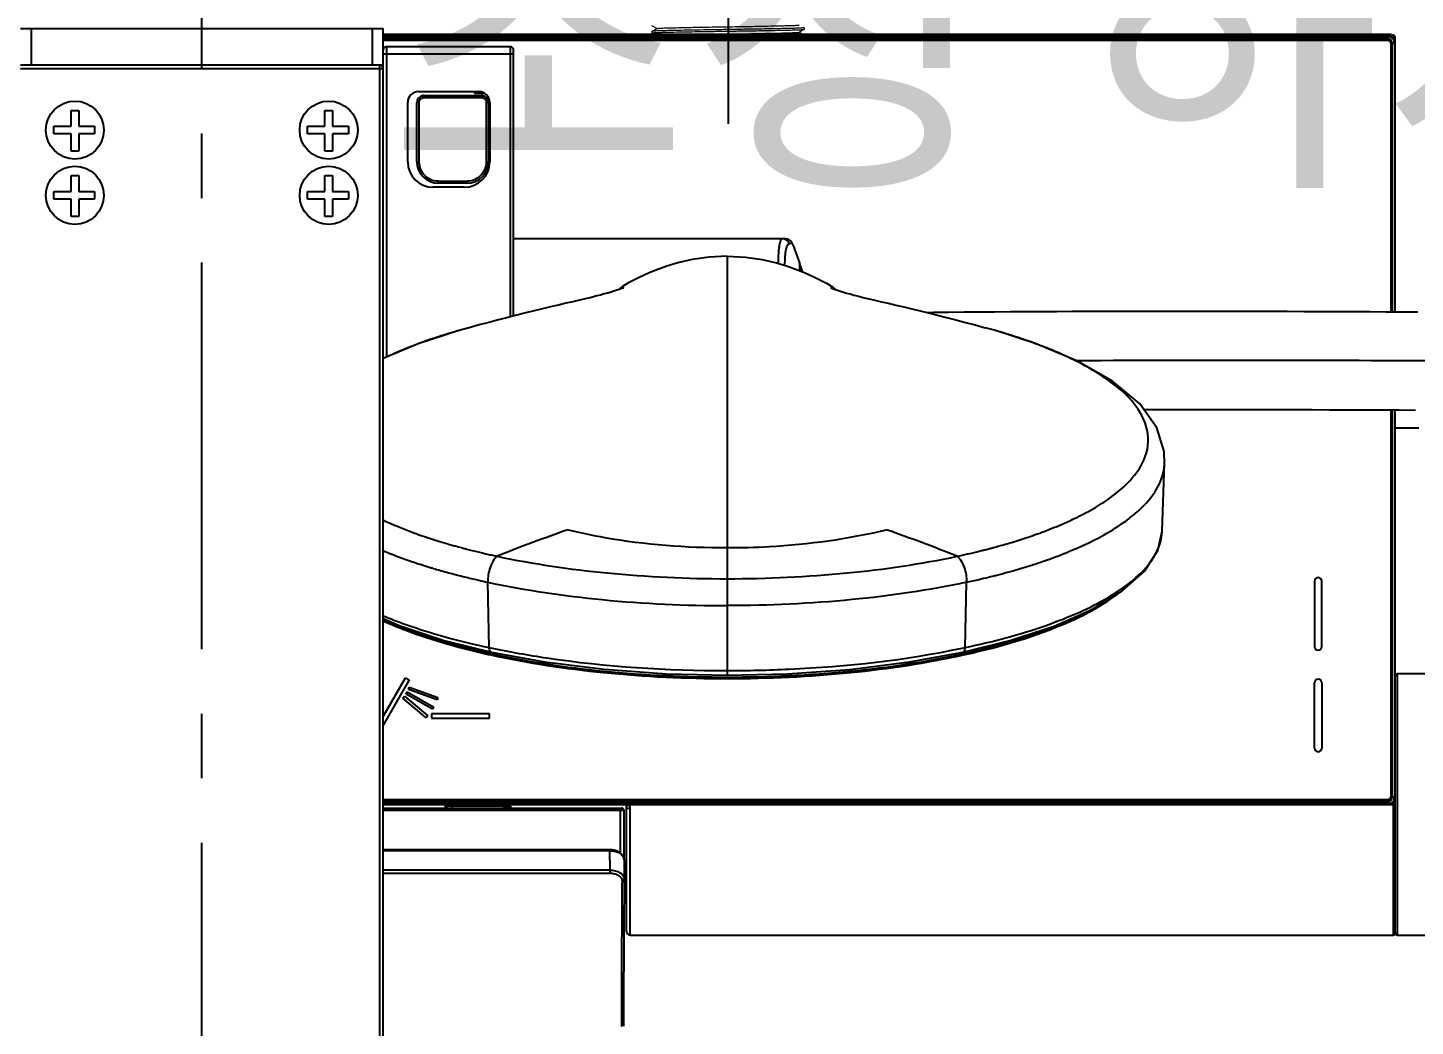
# Model space of a CAD drawing. Header units: millimetres. Extents: x 13495 to 14291, y -4366 to -3315.
# Drawn here: x 13855.13 to 13902.96, y -3563.13 to -3528.71 of the extents above; entities that cross this region are included whole.
import ezdxf

# ---------------------------------------------------------------- set-up
doc = ezdxf.new("R2010")
doc.units = ezdxf.units.MM
doc.header["$LTSCALE"] = 0.1
doc.linetypes.add('CENTER2', pattern=[28.575, 19.05, -3.175, 3.175, -3.175])
doc.linetypes.add('HIDDENX2', pattern=[19.05, 12.7, -6.35])
doc.layers.get('0').update_dxf_attribs({"lineweight": 15})
doc.layers.add('1', color=7, linetype='Continuous')
doc.layers.add('HIDDEN', color=8, linetype='HIDDENX2')
doc.layers.add('DIM', color=3, linetype='Continuous', lineweight=9)
doc.styles.get("Standard").update_dxf_attribs({"font": 'arial.ttf'})

msp = doc.modelspace()

# ---------------------------------------------------------------- linework, layer by layer
at = {"color": 7, "linetype": 'Continuous'}
for p, q in [((13876.649, -3528.835), (13876.648, -3528.836)), ((13876.648, -3528.836), (13876.648, -3528.89)), ((13876.819, -3528.739), (13876.649, -3528.641)), ((13876.649, -3528.835), (13876.819, -3528.737)), ((13876.819, -3528.989), (13876.649, -3528.891)), ((13881.897, -3528.766), (13881.727, -3528.864)), ((13881.727, -3528.862), (13881.897, -3528.96)), ((13881.897, -3528.766), (13881.898, -3528.765)), ((13881.898, -3528.711), (13881.898, -3528.765)), ((13881.898, -3528.961), (13881.898, -3528.988))]:
    msp.add_line(p, q, dxfattribs=at)
for points, knots in [([(13876.648, -3528.89), (13876.648, -3528.886), (13876.673, -3528.887), (13876.702, -3528.88), (13876.768, -3528.878), (13876.852, -3528.874), (13876.96, -3528.87), (13877.147, -3528.865), (13877.428, -3528.858), (13877.815, -3528.851), (13878.258, -3528.843), (13878.738, -3528.836), (13879.239, -3528.828), (13879.741, -3528.82), (13880.225, -3528.813), (13880.674, -3528.805), (13881.069, -3528.798), (13881.397, -3528.79), (13881.621, -3528.784), (13881.758, -3528.778), (13881.826, -3528.775), (13881.869, -3528.77), (13881.891, -3528.769), (13881.897, -3528.766)], [0, 0, 0, 0, 0.002489, 0.009612, 0.021367, 0.037646, 0.058303, 0.083139, 0.144376, 0.219046, 0.304338, 0.397028, 0.493608, 0.59043, 0.683842, 0.770315, 0.846581, 0.90976, 0.957469, 0.974934, 0.987913, 0.996282, 1, 1, 1, 1]), ([(13881.898, -3528.711), (13881.898, -3528.715), (13881.872, -3528.714), (13881.844, -3528.721), (13881.777, -3528.723), (13881.694, -3528.727), (13881.585, -3528.731), (13881.399, -3528.736), (13881.118, -3528.743), (13880.731, -3528.75), (13880.288, -3528.758), (13879.808, -3528.765), (13879.307, -3528.773), (13878.805, -3528.781), (13878.32, -3528.788), (13877.872, -3528.796), (13877.476, -3528.803), (13877.149, -3528.811), (13876.924, -3528.817), (13876.788, -3528.823), (13876.719, -3528.826), (13876.676, -3528.831), (13876.654, -3528.832), (13876.649, -3528.835)], [0, 0, 0, 0, 0.002473, 0.009579, 0.021319, 0.037584, 0.058228, 0.083052, 0.14427, 0.218934, 0.304228, 0.396925, 0.493514, 0.590348, 0.683778, 0.77027, 0.846552, 0.909742, 0.957459, 0.974928, 0.98791, 0.996281, 1, 1, 1, 1]), ([(13876.819, -3528.737), (13876.824, -3528.734), (13876.845, -3528.733), (13876.884, -3528.728), (13876.948, -3528.725), (13877.073, -3528.719), (13877.281, -3528.713), (13877.65, -3528.704), (13878.166, -3528.694), (13878.815, -3528.683), (13879.503, -3528.672), (13880.171, -3528.661), (13880.69, -3528.651), (13881.055, -3528.643), (13881.276, -3528.638), (13881.455, -3528.631), (13881.59, -3528.629), (13881.673, -3528.619), (13881.717, -3528.62), (13881.727, -3528.614)], [0, 0, 0, 0, 0.003753, 0.012071, 0.024904, 0.042149, 0.08918, 0.151433, 0.268178, 0.404179, 0.54814, 0.688104, 0.812442, 0.86545, 0.910829, 0.947636, 0.975104, 0.992665, 1, 1, 1, 1]), ([(13876.819, -3528.987), (13876.824, -3528.984), (13876.845, -3528.983), (13876.884, -3528.978), (13876.948, -3528.975), (13877.073, -3528.969), (13877.281, -3528.963), (13877.65, -3528.954), (13878.166, -3528.944), (13878.815, -3528.933), (13879.503, -3528.922), (13880.171, -3528.911), (13880.69, -3528.901), (13881.055, -3528.893), (13881.276, -3528.888), (13881.455, -3528.881), (13881.59, -3528.878), (13881.673, -3528.869), (13881.717, -3528.87), (13881.727, -3528.864)], [0, 0, 0, 0, 0.003756, 0.01207, 0.024908, 0.042148, 0.08918, 0.151434, 0.268178, 0.40418, 0.548142, 0.688105, 0.812442, 0.86545, 0.910831, 0.947636, 0.975104, 0.992668, 1, 1, 1, 1])]:
    msp.add_open_spline(points, degree=3, knots=knots, dxfattribs=at)
at = {"layer": '1', "color": 7, "linetype": 'Continuous'}
for p, q in [((13854.88, -3528.738), (13867.38, -3528.738)), ((13855.255, -3529.988), (13855.255, -3528.738)), ((13867.005, -3528.738), (13867.005, -3529.988)), ((13867.38, -3634.863), (13867.38, -3528.738)), ((13902.148, -3528.946), (13867.38, -3528.946)), ((13902.148, -3528.988), (13867.38, -3528.988)), ((13867.38, -3529.01), (13902.023, -3529.01)), ((13902.023, -3528.988), (13902.023, -3529.144)), ((13902.023, -3529.091), (13867.38, -3529.091)), ((13867.38, -3529.144), (13902.023, -3529.144)), ((13867.38, -3529.144), (13902.023, -3529.144)), ((13867.505, -3540.058), (13867.505, -3529.363)), ((13871.755, -3529.363), (13867.505, -3529.363)), ((13871.755, -3529.363), (13871.755, -3538.68)), ((13871.88, -3538.649), (13871.88, -3529.488)), ((13902.117, -3529.238), (13902.117, -3538.511)), ((13902.117, -3529.238), (13902.117, -3538.511)), ((13902.117, -3529.238), (13902.273, -3529.238)), ((13902.17, -3538.511), (13902.17, -3529.238)), ((13902.234, -3529.113), (13902.273, -3529.113)), ((13902.251, -3529.238), (13902.251, -3538.511)), ((13902.274, -3529.087), (13902.273, -3529.062)), ((13902.273, -3538.512), (13902.273, -3529.074)), ((13854.88, -3529.988), (13867.38, -3529.988)), ((13867.255, -3529.988), (13867.255, -3634.988)), ((13867.33, -3530.017), (13867.33, -3529.988)), ((13867.38, -3529.613), (13871.88, -3529.613)), ((13854.88, -3530.113), (13867.38, -3530.113)), ((13868.605, -3530.911), (13870.68, -3530.911)), ((13870.531, -3530.911), (13870.531, -3530.981)), ((13868.23, -3533.336), (13868.23, -3531.286)), ((13868.543, -3533.323), (13868.543, -3531.298)), ((13868.629, -3533.352), (13868.629, -3531.257)), ((13870.802, -3531.128), (13868.758, -3531.128)), ((13868.793, -3531.048), (13868.761, -3531.05)), ((13868.793, -3531.048), (13870.768, -3531.048)), ((13870.837, -3530.948), (13870.531, -3530.948)), ((13870.893, -3530.981), (13870.531, -3530.981)), ((13870.797, -3531.05), (13870.768, -3531.048)), ((13870.931, -3531.257), (13870.931, -3533.352)), ((13871.018, -3531.298), (13871.018, -3533.323)), ((13871.055, -3531.286), (13871.055, -3533.336)), ((13856.624, -3532.107), (13856.624, -3531.559)), ((13856.624, -3531.559), (13856.889, -3531.559)), ((13856.889, -3531.559), (13856.889, -3532.107)), ((13865.374, -3532.107), (13865.374, -3531.559)), ((13865.374, -3531.559), (13865.639, -3531.559)), ((13865.639, -3531.559), (13865.639, -3532.107)), ((13856.029, -3532.373), (13856.029, -3532.107)), ((13856.029, -3532.107), (13856.624, -3532.107)), ((13856.624, -3532.373), (13856.029, -3532.373)), ((13856.624, -3532.965), (13856.624, -3532.373)), ((13856.889, -3532.107), (13857.435, -3532.107)), ((13856.889, -3532.373), (13856.889, -3532.965)), ((13857.435, -3532.373), (13856.889, -3532.373)), ((13857.435, -3532.107), (13857.435, -3532.373)), ((13864.779, -3532.373), (13864.779, -3532.107)), ((13864.779, -3532.107), (13865.374, -3532.107)), ((13865.374, -3532.373), (13864.779, -3532.373)), ((13865.374, -3532.965), (13865.374, -3532.373)), ((13865.639, -3532.107), (13866.185, -3532.107)), ((13865.639, -3532.373), (13865.639, -3532.965)), ((13866.185, -3532.373), (13865.639, -3532.373)), ((13866.185, -3532.107), (13866.185, -3532.373)), ((13856.889, -3532.965), (13856.624, -3532.965)), ((13865.639, -3532.965), (13865.374, -3532.965)), ((13856.624, -3534.357), (13856.624, -3533.809)), ((13856.624, -3533.809), (13856.889, -3533.809)), ((13856.889, -3533.809), (13856.889, -3534.357)), ((13865.374, -3534.357), (13865.374, -3533.809)), ((13865.374, -3533.809), (13865.639, -3533.809)), ((13865.639, -3533.809), (13865.639, -3534.357)), ((13870.18, -3534.211), (13869.105, -3534.211)), ((13869.276, -3533.999), (13870.284, -3533.999)), ((13870.268, -3534.073), (13869.293, -3534.073)), ((13856.029, -3534.623), (13856.029, -3534.357)), ((13856.029, -3534.357), (13856.624, -3534.357)), ((13856.624, -3534.623), (13856.029, -3534.623)), ((13856.624, -3535.215), (13856.624, -3534.623)), ((13856.889, -3534.357), (13857.435, -3534.357)), ((13856.889, -3534.623), (13856.889, -3535.215)), ((13857.435, -3534.623), (13856.889, -3534.623)), ((13857.435, -3534.357), (13857.435, -3534.623)), ((13864.779, -3534.623), (13864.779, -3534.357)), ((13864.779, -3534.357), (13865.374, -3534.357)), ((13865.374, -3534.623), (13864.779, -3534.623)), ((13865.374, -3535.215), (13865.374, -3534.623)), ((13865.639, -3534.357), (13866.185, -3534.357)), ((13865.639, -3534.623), (13865.639, -3535.215)), ((13866.185, -3534.623), (13865.639, -3534.623)), ((13866.185, -3534.357), (13866.185, -3534.623)), ((13856.889, -3535.215), (13856.624, -3535.215)), ((13865.639, -3535.215), (13865.374, -3535.215)), ((13881.25, -3535.988), (13871.88, -3535.988)), ((13881.487, -3536.149), (13881.379, -3536.155)), ((13881.49, -3536.149), (13881.487, -3536.149)), ((13879.242, -3536.583), (13879.242, -3551.03)), ((13881.736, -3536.82), (13881.736, -3537.085)), ((13875.669, -3537.606), (13875.594, -3537.653)), ((13875.669, -3537.606), (13875.669, -3537.606)), ((13882.815, -3537.606), (13882.816, -3537.607)), ((13882.888, -3537.653), (13882.816, -3537.607)), ((13875.594, -3537.653), (13875.488, -3537.74)), ((13882.995, -3537.74), (13882.888, -3537.653)), ((13903.053, -3538.516), (13901.952, -3538.51)), ((13888.455, -3539.141), (13888.134, -3539.052)), ((13870.041, -3539.137), (13868.587, -3539.604)), ((13889.897, -3539.604), (13888.455, -3539.141)), ((13868.587, -3539.604), (13867.38, -3540.111)), ((13868.643, -3539.589), (13868.587, -3539.604)), ((13868.587, -3539.604), (13868.587, -3539.604)), ((13889.841, -3539.589), (13889.897, -3539.604)), ((13889.897, -3539.604), (13889.897, -3539.604)), ((13902.117, -3541.886), (13902.117, -3555.238)), ((13902.117, -3541.886), (13902.117, -3555.238)), ((13902.17, -3555.238), (13902.17, -3541.886)), ((13902.251, -3541.886), (13902.251, -3555.238)), ((13902.273, -3559.913), (13902.273, -3541.887)), ((13894.237, -3546.066), (13894.323, -3543.72)), ((13891.465, -3545.504), (13891.482, -3545.495)), ((13891.465, -3545.504), (13891.483, -3545.496)), ((13892.981, -3545.716), (13892.992, -3545.706)), ((13892.981, -3545.716), (13892.994, -3545.707)), ((13894.237, -3546.065), (13894.238, -3546.02)), ((13869.087, -3546.343), (13869.117, -3546.352)), ((13869.098, -3546.339), (13869.128, -3546.349)), ((13870.216, -3546.671), (13870.254, -3546.68)), ((13870.222, -3546.668), (13870.259, -3546.678)), ((13870.447, -3546.73), (13870.505, -3546.744)), ((13870.448, -3546.729), (13870.505, -3546.744)), ((13888.077, -3546.718), (13888.095, -3546.713)), ((13888.079, -3546.719), (13888.097, -3546.714)), ((13888.255, -3546.674), (13888.275, -3546.669)), ((13888.255, -3546.674), (13888.275, -3546.669)), ((13888.712, -3546.549), (13888.726, -3546.545)), ((13888.712, -3546.549), (13888.726, -3546.545)), ((13889.041, -3546.453), (13889.081, -3546.441)), ((13889.042, -3546.453), (13889.082, -3546.441)), ((13889.396, -3546.343), (13889.425, -3546.333)), ((13891.506, -3546.54), (13891.514, -3546.537)), ((13891.535, -3546.547), (13891.542, -3546.543)), ((13867.687, -3546.861), (13867.704, -3546.868)), ((13867.695, -3546.859), (13867.71, -3546.866)), ((13868.645, -3547.203), (13868.657, -3547.207)), ((13868.657, -3547.207), (13868.692, -3547.219)), ((13868.671, -3547.195), (13868.682, -3547.199)), ((13870.97, -3546.855), (13871.018, -3546.866)), ((13887.173, -3546.93), (13887.246, -3546.914)), ((13887.246, -3546.914), (13887.337, -3546.894)), ((13887.523, -3546.852), (13887.57, -3546.841)), ((13889.906, -3547.181), (13889.938, -3547.171)), ((13890.844, -3546.834), (13890.86, -3546.827)), ((13890.857, -3546.838), (13890.873, -3546.831)), ((13869.04, -3547.327), (13869.065, -3547.335)), ((13869.053, -3547.322), (13869.077, -3547.33)), ((13869.28, -3547.398), (13869.29, -3547.401)), ((13869.28, -3547.398), (13869.29, -3547.401)), ((13869.29, -3547.401), (13869.328, -3547.412)), ((13888.027, -3547.692), (13888.072, -3547.681)), ((13870.589, -3547.736), (13870.634, -3547.746)), ((13870.634, -3547.746), (13870.681, -3547.757)), ((13870.985, -3547.824), (13870.991, -3547.825)), ((13870.985, -3547.824), (13870.991, -3547.825)), ((13871.038, -3550.077), (13870.991, -3547.825)), ((13887.445, -3550.077), (13887.493, -3547.825)), ((13888.046, -3547.701), (13888.092, -3547.69)), ((13899.491, -3547.793), (13899.491, -3550.043)), ((13899.741, -3550.043), (13899.741, -3547.793)), ((13903.698, -3550.988), (13902.348, -3550.988)), ((13902.348, -3559.988), (13902.348, -3550.988)), ((13867.38, -3552.451), (13868.15, -3551.116)), ((13868.28, -3551.191), (13867.38, -3552.751)), ((13868.15, -3551.116), (13868.28, -3551.191)), ((13868.253, -3551.522), (13868.284, -3551.438)), ((13868.284, -3551.438), (13869.271, -3551.797)), ((13899.491, -3553.543), (13899.491, -3551.293)), ((13899.741, -3551.293), (13899.741, -3553.543)), ((13868.06, -3551.825), (13868.118, -3551.756)), ((13868.865, -3552.5), (13868.06, -3551.825)), ((13868.118, -3551.756), (13868.923, -3552.431)), ((13868.17, -3551.682), (13868.215, -3551.604)), ((13869.079, -3552.207), (13868.17, -3551.682)), ((13868.215, -3551.604), (13869.124, -3552.129)), ((13869.24, -3551.881), (13868.253, -3551.522)), ((13869.271, -3551.797), (13869.24, -3551.881)), ((13868.923, -3552.431), (13868.865, -3552.5)), ((13869.044, -3552.366), (13869.044, -3552.516)), ((13871.044, -3552.366), (13869.044, -3552.366)), ((13869.124, -3552.129), (13869.079, -3552.207)), ((13871.044, -3552.516), (13871.044, -3552.366)), ((13869.044, -3552.516), (13871.044, -3552.516)), ((13902.023, -3555.332), (13867.38, -3555.332)), ((13902.023, -3555.332), (13867.38, -3555.332)), ((13902.023, -3555.332), (13902.023, -3555.488)), ((13902.273, -3555.238), (13902.117, -3555.238)), ((13867.38, -3555.385), (13902.023, -3555.385)), ((13902.023, -3555.466), (13867.38, -3555.466)), ((13867.38, -3555.488), (13902.273, -3555.488)), ((13867.38, -3555.613), (13875.607, -3555.613)), ((13875.558, -3555.691), (13867.38, -3555.691)), ((13869.52, -3555.488), (13869.519, -3555.613)), ((13869.527, -3555.488), (13869.527, -3555.613)), ((13869.778, -3555.54), (13869.778, -3555.488)), ((13869.778, -3555.613), (13869.778, -3555.54)), ((13869.778, -3555.54), (13871.528, -3555.54)), ((13871.528, -3555.488), (13871.528, -3555.54)), ((13871.528, -3555.54), (13871.528, -3555.613)), ((13871.777, -3555.613), (13871.777, -3555.488)), ((13875.558, -3555.691), (13875.556, -3557.165)), ((13875.558, -3555.613), (13875.558, -3555.691)), ((13875.756, -3555.551), (13875.865, -3555.488)), ((13875.773, -3559.863), (13875.773, -3555.613)), ((13875.898, -3559.988), (13875.898, -3555.617)), ((13902.198, -3555.416), (13902.198, -3559.988)), ((13875.19, -3557.05), (13867.38, -3557.05)), ((13867.38, -3557.079), (13875.19, -3557.079)), ((13875.19, -3557.05), (13875.19, -3557.079)), ((13875.19, -3557.079), (13875.194, -3557.749)), ((13875.687, -3557.394), (13875.691, -3558.065)), ((13875.687, -3557.394), (13875.687, -3557.397)), ((13875.194, -3557.749), (13867.38, -3557.749)), ((13867.38, -3557.854), (13875.194, -3557.854)), ((13875.194, -3557.749), (13875.194, -3557.854)), ((13875.691, -3558.065), (13875.691, -3558.068)), ((13875.898, -3559.988), (13902.198, -3559.988)), ((13902.348, -3559.988), (13903.698, -3559.988))]:
    msp.add_line(p, q, dxfattribs=at)
for points in [[(13881.487, -3536.15), (13881.472, -3536.117), (13881.435, -3536.066), (13881.383, -3536.024), (13881.32, -3535.998), (13881.251, -3535.988)], [(13879.242, -3536.583), (13878.616, -3536.614), (13878.031, -3536.701), (13877.546, -3536.814), (13877.16, -3536.932), (13876.847, -3537.045), (13876.552, -3537.164), (13876.204, -3537.323), (13875.821, -3537.521), (13875.669, -3537.606)], [(13879.242, -3536.583), (13879.868, -3536.614), (13880.453, -3536.701), (13880.937, -3536.814), (13881.324, -3536.932), (13881.637, -3537.045), (13881.932, -3537.164), (13882.279, -3537.323), (13882.663, -3537.521), (13882.815, -3537.606)], [(13875.661, -3537.677), (13875.663, -3537.676), (13875.659, -3537.677), (13875.63, -3537.689), (13875.581, -3537.707), (13875.515, -3537.731), (13875.433, -3537.758), (13875.34, -3537.789), (13875.237, -3537.821), (13875.124, -3537.855), (13875.002, -3537.889), (13874.875, -3537.924), (13874.752, -3537.957), (13874.633, -3537.987), (13874.516, -3538.016), (13874.348, -3538.056), (13874.15, -3538.102), (13873.926, -3538.154), (13873.682, -3538.211), (13873.424, -3538.271), (13873.156, -3538.335), (13872.878, -3538.402), (13872.592, -3538.472), (13872.297, -3538.544), (13871.993, -3538.62), (13871.68, -3538.699), (13871.358, -3538.782), (13871.028, -3538.869), (13870.692, -3538.958), (13870.349, -3539.052), (13870.041, -3539.137)], [(13882.822, -3537.677), (13882.821, -3537.676), (13882.824, -3537.677), (13882.853, -3537.689), (13882.902, -3537.707), (13882.969, -3537.731), (13883.05, -3537.758), (13883.143, -3537.789), (13883.246, -3537.821), (13883.36, -3537.855), (13883.481, -3537.889), (13883.608, -3537.924), (13883.731, -3537.957), (13883.85, -3537.987), (13883.968, -3538.016), (13884.135, -3538.056), (13884.334, -3538.102), (13884.557, -3538.154), (13884.801, -3538.211), (13885.06, -3538.271), (13885.328, -3538.335), (13885.605, -3538.402), (13885.892, -3538.472), (13886.187, -3538.544), (13886.491, -3538.62), (13886.804, -3538.699), (13887.125, -3538.782), (13887.455, -3538.869), (13887.792, -3538.958), (13888.134, -3539.052)], [(13901.952, -3538.51), (13901.395, -3538.507), (13900.832, -3538.505), (13900.265, -3538.503), (13899.693, -3538.501), (13899.119, -3538.499), (13898.542, -3538.497), (13897.963, -3538.496), (13897.384, -3538.494), (13896.805, -3538.493), (13896.226, -3538.492), (13895.648, -3538.492), (13895.072, -3538.492), (13894.497, -3538.491), (13893.927, -3538.492), (13893.36, -3538.492), (13892.799, -3538.493), (13892.242, -3538.494), (13891.689, -3538.496), (13891.142, -3538.497), (13890.599, -3538.499), (13890.06, -3538.502), (13889.525, -3538.505), (13888.993, -3538.508), (13888.462, -3538.512), (13887.933, -3538.516), (13887.405, -3538.521), (13886.877, -3538.526), (13886.351, -3538.532), (13886.148, -3538.535)], [(13894.32, -3543.768), (13894.306, -3543.319), (13894.052, -3542.505), (13893.463, -3541.678), (13892.525, -3540.892), (13891.291, -3540.189), (13889.896, -3539.604)], [(13893.597, -3541.867), (13893.953, -3541.867), (13894.553, -3541.866), (13895.155, -3541.867), (13895.76, -3541.867), (13896.366, -3541.868), (13896.973, -3541.869), (13897.581, -3541.87), (13898.191, -3541.871), (13898.8, -3541.873), (13899.409, -3541.875), (13900.015, -3541.877), (13900.617, -3541.879), (13901.215, -3541.882), (13901.807, -3541.884), (13902.394, -3541.887), (13902.975, -3541.89)], [(13902.273, -3542.503), (13903.083, -3542.5)], [(13891.816, -3548.762), (13892.861, -3548.128), (13893.626, -3547.442), (13894.085, -3546.729), (13894.237, -3546.064)], [(13867.38, -3549.076), (13867.963, -3549.334), (13869.487, -3549.835), (13871.119, -3550.238)], [(13887.364, -3550.238), (13888.99, -3549.836), (13890.516, -3549.335), (13891.816, -3548.762)], [(13871.119, -3550.238), (13872.949, -3550.572), (13875.006, -3550.828), (13877.153, -3550.982), (13879.242, -3551.03)], [(13879.242, -3551.03), (13881.321, -3550.982), (13883.469, -3550.829), (13885.526, -3550.573), (13887.364, -3550.238)], [(13875.687, -3557.394), (13875.676, -3557.32), (13875.639, -3557.243), (13875.577, -3557.175), (13875.494, -3557.12), (13875.394, -3557.079), (13875.284, -3557.056), (13875.19, -3557.05)]]:
    msp.add_lwpolyline(points, dxfattribs=at)
for centre in [(13856.755, -3532.238), (13865.505, -3532.238), (13856.755, -3534.488), (13865.505, -3534.488)]:
    msp.add_circle(centre, 1, dxfattribs=at)
for centre, radius, start, end in [((13902.023, -3529.238), 0.25, 0, 90), ((13902.023, -3529.238), 0.228, 0, 90), ((13902.148, -3529.113), 0.125, 0, 90.0123), ((13867.505, -3529.488), 0.125, 90, 180), ((13871.755, -3529.488), 0.125, 0, 90), ((13902.023, -3529.238), 0.147, 0, 90), ((13902.023, -3529.238), 0.0939, 0, 90), ((13867.255, -3530.113), 0.125, 0, 90), ((13868.605, -3531.286), 0.375, 90, 180), ((13870.68, -3531.286), 0.375, 0, 90), ((13868.793, -3531.298), 0.25, 97.3537, 180), ((13870.768, -3531.298), 0.25, 0, 83.1524), ((13869.105, -3533.336), 0.875, 180, 270), ((13869.293, -3533.323), 0.75, 180, 270), ((13870.18, -3533.336), 0.875, 270, 0), ((13870.268, -3533.323), 0.75, 270, 0), ((13870.789, -3540.646), 11.597, 17.6758, 19.2667), ((13875.141, -3537.216), 0.64, 307.113, 308.509), ((13883.28, -3537.299), 0.537, 231.5334, 232.6876), ((13883.165, -3557.965), 19.554, 74.1387, 74.3036), ((13874.519, -3555.489), 16.952, 110.2815, 110.4849), ((13883.895, -3555.696), 17.17, 69.5414, 69.7381), ((13884.109, -3555.124), 16.559, 68.7439, 69.5452), ((13890.799, -3542.16), 3.175, 320.3489, 321.4243), ((13889.603, -3540.93), 4.892, 308.4126, 312.5362), ((13889.902, -3541.262), 4.445, 312.5888, 313.0076), ((13872.205, -3535.348), 11.404, 244.8636, 245.0299), ((13872.492, -3534.725), 12.09, 245.0426, 246.5172), ((13886.214, -3535.218), 11.55, 293.061, 295.3425), ((13886.537, -3535.914), 10.783, 295.375, 295.9785), ((13886.591, -3536.026), 10.659, 295.9787, 296.4519), ((13886.652, -3536.148), 10.522, 296.4513, 297.2227), ((13886.782, -3536.401), 10.238, 297.3305, 297.5365), ((13889.105, -3540.391), 6.587, 303.3507, 305.7127), ((13889.383, -3540.781), 6.108, 305.7381, 306.0968), ((13889.657, -3541.151), 5.647, 306.2302, 308.6455), ((13872.837, -3533.937), 12.951, 246.5057, 246.9773), ((13872.961, -3533.645), 13.268, 246.9763, 247.1814), ((13873.311, -3532.802), 14.18, 247.2001, 249.1394), ((13873.643, -3531.945), 15.099, 249.1208, 249.2991), ((13873.806, -3531.511), 15.563, 249.3025, 250.1427), ((13874.34, -3530.012), 17.155, 250.1659, 252.1707), ((13895.512, -3607.961), 65.655, 109.34906, 111.63113), ((13862.971, -3607.961), 65.655, 68.36885, 70.65079), ((13884.253, -3530.324), 16.823, 288.7115, 288.9556), ((13884.4, -3530.751), 16.373, 288.9556, 289.2005), ((13884.584, -3531.281), 15.811, 289.2013, 290.3832), ((13884.979, -3532.3), 14.718, 290.3241, 293.0348), ((13892.673, -3546.008), 1.565, 357.0297, 357.9009), ((13872.683, -3534.097), 13.707, 247.1201, 247.3405), ((13875.2, -3527.346), 19.956, 252.2541, 253.6546), ((13875.58, -3526.066), 21.291, 253.6406, 253.76), ((13875.686, -3525.703), 21.67, 253.7608, 254.2328), ((13875.788, -3525.343), 22.043, 254.232, 254.4135), ((13875.847, -3525.13), 22.265, 254.4135, 254.6187), ((13875.946, -3524.769), 22.639, 254.6194, 255.0667), ((13876.034, -3524.44), 22.98, 255.066, 255.212), ((13876.073, -3524.292), 23.132, 255.212, 255.3318), ((13876.188, -3523.85), 23.589, 255.4288, 255.9129), ((13882.512, -3524.582), 22.826, 283.9734, 284.1172), ((13882.796, -3525.706), 21.667, 284.1631, 284.5941), ((13882.987, -3526.443), 20.905, 284.6515, 284.8365), ((13882.933, -3526.241), 21.115, 284.8364, 284.9955), ((13882.886, -3526.065), 21.296, 284.9955, 285.1169), ((13882.77, -3525.638), 21.739, 285.1182, 285.61), ((13882.609, -3525.058), 22.341, 285.609, 285.8537), ((13882.616, -3525.082), 22.316, 285.8909, 286.1437), ((13882.912, -3526.099), 21.257, 286.1407, 286.7619), ((13883.23, -3527.158), 20.151, 286.8826, 286.9978), ((13883.476, -3527.958), 19.314, 286.9928, 287.8476), ((13883.795, -3528.952), 18.27, 287.9492, 288.2032), ((13884.019, -3529.63), 17.557, 288.2012, 288.7096), ((13885.889, -3534.308), 13.478, 292.7604, 293.2642), ((13886.258, -3535.159), 12.551, 293.251, 294.8618), ((13886.631, -3535.97), 11.658, 294.9138, 295.3978), ((13872.949, -3533.455), 14.403, 247.3487, 248.5683), ((13873.265, -3532.656), 15.261, 248.6293, 248.9756), ((13873.703, -3531.501), 16.496, 248.9953, 250.8685), ((13874.097, -3530.383), 17.682, 250.8483, 250.9989), ((13874.274, -3529.867), 18.228, 251.0018, 251.7304), ((13874.473, -3529.265), 18.862, 251.7278, 252.0002), ((13876.496, -3522.608), 24.869, 256.0608, 257.0192), ((13876.715, -3521.666), 25.836, 257.0139, 257.1526), ((13876.826, -3521.176), 26.338, 257.2612, 257.4705), ((13876.906, -3520.818), 26.705, 257.4704, 257.6719), ((13876.988, -3520.442), 27.09, 257.672, 257.9012), ((13878.644, -3507.964), 39.889, 282.5881, 282.8622), ((13880.658, -3516.781), 30.845, 282.9489, 283.1215), ((13881.958, -3522.329), 25.146, 283.1085, 283.9591), ((13883.767, -3528.512), 19.653, 286.8377, 288.2029), ((13884.306, -3530.15), 17.929, 288.3101, 289.4246), ((13884.56, -3530.879), 17.157, 289.4316, 289.5851), ((13884.663, -3531.168), 16.85, 289.5845, 289.9521), ((13884.904, -3531.828), 16.147, 289.9486, 290.8105), ((13885.239, -3532.709), 15.205, 290.8105, 291.683), ((13885.549, -3533.488), 14.366, 291.7548, 292.3991), ((13885.733, -3533.937), 13.881, 292.4008, 292.7611), ((13874.632, -3528.775), 19.376, 252.1478, 252.3712), ((13874.843, -3528.108), 20.076, 252.3747, 253.1987), ((13875.155, -3527.072), 21.158, 253.2706, 253.8761), ((13875.374, -3526.315), 21.946, 254.0079, 254.1729), ((13875.716, -3525.094), 23.214, 254.183, 255.4396), ((13876.147, -3523.448), 24.916, 255.4315, 256.0122), ((13876.524, -3521.929), 26.481, 256.0167, 257.048), ((13882.084, -3522.433), 25.961, 283.382, 284.0778), ((13882.322, -3523.387), 24.979, 284.0802, 284.4017), ((13882.848, -3525.398), 22.899, 284.3778, 286.3287), ((13883.361, -3527.179), 21.046, 286.3529, 286.6526), ((13883.459, -3527.508), 20.704, 286.6528, 286.8479), ((13899.616, -3547.793), 0.125, 0, 180), ((13876.983, -3519.931), 28.531, 257.2397, 257.8644), ((13881.407, -3519.492), 28.979, 282.1224, 282.3247), ((13881.66, -3520.638), 27.806, 282.3194, 283.2769), ((13872.667, -3537.535), 12.764, 245.3985, 247.9224), ((13877.049, -3521.913), 28.798, 257.9514, 258.1597), ((13881.434, -3521.913), 28.798, 281.8402, 282.0485), ((13899.616, -3550.043), 0.125, 180, 0), ((13876.83, -3524.292), 26.665, 256.8146, 257.5689), ((13881.701, -3524.503), 26.448, 282.4292, 283.4279), ((13902.348, -3551.063), 0.075, 90, 180), ((13899.616, -3551.293), 0.125, 0, 180), ((13899.616, -3553.543), 0.125, 180, 0), ((13902.023, -3555.238), 0.25, 270, 0), ((13902.023, -3555.238), 0.228, 270, 0), ((13902.023, -3555.238), 0.147, 270, 0), ((13902.023, -3555.238), 0.0939, 270, 0), ((13875.648, -3555.613), 0.125, 0, 30), ((13875.898, -3551.576), 4.041, 269.1061, 269.9947), ((13875.478, -3557.395), 0.21, 0.3395, 0.7849), ((13875.898, -3559.863), 0.125, 180, 270), ((13902.198, -3559.913), 0.075, 270, 0), ((13902.348, -3559.913), 0.075, 180, 270)]:
    msp.add_arc(centre, radius, start, end, dxfattribs=at)
for points, knots in [([(13902.174, -3529.006), (13902.17, -3529.001), (13902.163, -3528.992), (13902.153, -3528.988), (13902.148, -3528.988)], [0, 0, 0, 0, 0.563593, 1, 1, 1, 1]), ([(13902.211, -3528.963), (13902.205, -3528.963), (13902.19, -3528.966), (13902.178, -3528.974), (13902.172, -3528.978)], [0, 0, 0, 0, 0.437243, 1, 1, 1, 1]), ([(13902.192, -3529.056), (13902.19, -3529.046), (13902.186, -3529.029), (13902.178, -3529.012), (13902.174, -3529.006)], [0, 0, 0, 0, 0.556083, 1, 1, 1, 1]), ([(13902.26, -3529.006), (13902.255, -3528.995), (13902.244, -3528.974), (13902.221, -3528.963), (13902.211, -3528.963)], [0, 0, 0, 0, 0.535307, 1, 1, 1, 1]), ([(13902.273, -3529.061), (13902.272, -3529.052), (13902.269, -3529.033), (13902.263, -3529.015), (13902.26, -3529.006)], [0, 0, 0, 0, 0.50009, 1, 1, 1, 1]), ([(13902.023, -3529.144), (13902.045, -3529.145), (13902.095, -3529.147), (13902.103, -3529.205), (13902.092, -3529.22)], [0, 0, 0, 0, 0.534784, 1, 1, 1, 1]), ([(13868.543, -3531.298), (13868.543, -3531.287), (13868.578, -3531.264), (13868.608, -3531.26), (13868.629, -3531.257)], [0, 0, 0, 0, 0.350504, 1, 1, 1, 1]), ([(13868.629, -3531.257), (13868.63, -3531.225), (13868.659, -3531.158), (13868.726, -3531.128), (13868.758, -3531.128)], [0, 0, 0, 0, 0.497123, 1, 1, 1, 1]), ([(13868.758, -3531.128), (13868.759, -3531.123), (13868.762, -3531.103), (13868.766, -3531.084), (13868.772, -3531.071)], [0, 0, 0, 0, 0.275303, 1, 1, 1, 1]), ([(13868.772, -3531.071), (13868.773, -3531.067), (13868.777, -3531.058), (13868.786, -3531.048), (13868.793, -3531.048)], [0, 0, 0, 0, 0.351911, 1, 1, 1, 1]), ([(13870.768, -3531.048), (13870.769, -3531.048), (13870.78, -3531.051), (13870.785, -3531.062), (13870.788, -3531.07)], [0, 0, 0, 0, 0.174815, 1, 1, 1, 1]), ([(13870.788, -3531.07), (13870.79, -3531.074), (13870.796, -3531.093), (13870.8, -3531.112), (13870.802, -3531.128)], [0, 0, 0, 0, 0.215222, 1, 1, 1, 1]), ([(13870.802, -3531.128), (13870.835, -3531.128), (13870.901, -3531.158), (13870.931, -3531.225), (13870.931, -3531.257)], [0, 0, 0, 0, 0.502912, 1, 1, 1, 1]), ([(13870.931, -3531.257), (13870.952, -3531.26), (13870.983, -3531.264), (13871.018, -3531.287), (13871.018, -3531.298)], [0, 0, 0, 0, 0.649496, 1, 1, 1, 1]), ([(13868.629, -3533.352), (13868.608, -3533.351), (13868.582, -3533.347), (13868.543, -3533.333), (13868.543, -3533.323)], [0, 0, 0, 0, 0.680497, 1, 1, 1, 1]), ([(13871.018, -3533.323), (13871.018, -3533.333), (13870.978, -3533.347), (13870.952, -3533.351), (13870.931, -3533.352)], [0, 0, 0, 0, 0.319503, 1, 1, 1, 1]), ([(13869.276, -3533.999), (13869.191, -3533.999), (13869.02, -3533.965), (13868.805, -3533.819), (13868.662, -3533.604), (13868.629, -3533.435), (13868.629, -3533.352)], [0, 0, 0, 0, 0.251093, 0.503281, 0.753446, 1, 1, 1, 1]), ([(13870.931, -3533.352), (13870.931, -3533.435), (13870.898, -3533.604), (13870.755, -3533.819), (13870.54, -3533.965), (13870.369, -3533.999), (13870.284, -3533.999)], [0, 0, 0, 0, 0.246565, 0.496738, 0.748914, 1, 1, 1, 1]), ([(13869.293, -3534.073), (13869.29, -3534.073), (13869.285, -3534.065), (13869.28, -3534.042), (13869.277, -3534.017), (13869.276, -3533.999)], [0, 0, 0, 0, 0.091547, 0.298056, 1, 1, 1, 1]), ([(13870.284, -3533.999), (13870.283, -3534.017), (13870.28, -3534.042), (13870.275, -3534.065), (13870.27, -3534.073), (13870.268, -3534.073)], [0, 0, 0, 0, 0.701944, 0.908453, 1, 1, 1, 1]), ([(13881.143, -3535.988), (13881.114, -3535.988), (13881.075, -3536.048), (13881.052, -3536.129), (13881.033, -3536.23), (13881.018, -3536.352), (13881.003, -3536.555), (13880.999, -3536.718), (13880.998, -3536.833)], [0, 0, 0, 0, 0.100178, 0.188483, 0.304035, 0.444929, 0.608701, 1, 1, 1, 1]), ([(13881.379, -3536.155), (13881.362, -3536.107), (13881.296, -3536.022), (13881.194, -3535.988), (13881.143, -3535.988)], [0, 0, 0, 0, 0.499546, 1, 1, 1, 1]), ([(13881.233, -3536.904), (13881.235, -3536.797), (13881.241, -3536.611), (13881.262, -3536.397), (13881.292, -3536.269), (13881.317, -3536.2), (13881.353, -3536.156), (13881.379, -3536.155)], [0, 0, 0, 0, 0.40752, 0.710419, 0.820863, 0.903582, 1, 1, 1, 1]), ([(13881.49, -3536.149), (13881.511, -3536.204), (13881.595, -3536.427), (13881.677, -3536.651), (13881.736, -3536.82)], [0, 0, 0, 0, 0.248133, 1, 1, 1, 1]), ([(13875.669, -3537.606), (13875.661, -3537.611), (13875.615, -3537.643), (13875.577, -3537.687), (13875.54, -3537.717)], [0, 0, 0, 0, 0.155011, 1, 1, 1, 1]), ([(13882.816, -3537.607), (13882.824, -3537.612), (13882.872, -3537.644), (13882.909, -3537.69), (13882.946, -3537.719)], [0, 0, 0, 0, 0.168131, 1, 1, 1, 1]), ([(13870.041, -3539.137), (13869.919, -3539.172), (13869.449, -3539.308), (13868.983, -3539.463), (13868.643, -3539.589)], [0, 0, 0, 0, 0.258914, 1, 1, 1, 1]), ([(13889.841, -3539.589), (13889.735, -3539.55), (13889.296, -3539.393), (13888.85, -3539.253), (13888.51, -3539.156)], [0, 0, 0, 0, 0.240806, 1, 1, 1, 1]), ([(13868.586, -3539.61), (13868.479, -3539.65), (13868.069, -3539.808), (13867.665, -3539.983), (13867.372, -3540.124)], [0, 0, 0, 0, 0.260951, 1, 1, 1, 1]), ([(13890.876, -3540.014), (13890.815, -3539.986), (13890.563, -3539.873), (13890.308, -3539.767), (13890.112, -3539.692)], [0, 0, 0, 0, 0.24248, 1, 1, 1, 1]), ([(13893.486, -3543.847), (13893.664, -3543.551), (13893.886, -3542.828), (13893.411, -3541.701), (13892.342, -3540.76), (13891.415, -3540.26), (13890.876, -3540.014)], [0, 0, 0, 0, 0.197732, 0.400394, 0.661173, 1, 1, 1, 1]), ([(13918.36, -3540.36), (13913.853, -3540.252), (13904.827, -3540.197), (13895.801, -3540.166), (13891.284, -3540.192)], [0, 0, 0, 0, 0.499525, 1, 1, 1, 1]), ([(13893.536, -3545.251), (13893.755, -3545.035), (13894.123, -3544.589), (13894.303, -3544.028), (13894.32, -3543.768)], [0, 0, 0, 0, 0.540621, 1, 1, 1, 1]), ([(13891.515, -3545.479), (13891.622, -3545.423), (13892.013, -3545.21), (13892.388, -3544.966), (13892.642, -3544.763)], [0, 0, 0, 0, 0.269661, 1, 1, 1, 1]), ([(13873.759, -3546.015), (13874.176, -3546.119), (13875.98, -3546.495), (13877.83, -3546.634), (13879.242, -3546.634)], [0, 0, 0, 0, 0.23339, 1, 1, 1, 1]), ([(13879.242, -3546.634), (13879.725, -3546.636), (13881.565, -3546.579), (13883.405, -3546.338), (13884.724, -3546.015)], [0, 0, 0, 0, 0.262376, 1, 1, 1, 1]), ([(13887.445, -3550.077), (13888.389, -3549.877), (13889.724, -3549.529), (13891.363, -3548.886), (13892.897, -3548.124), (13894.185, -3547.065), (13894.236, -3546.089)], [0, 0, 0, 0, 0.354068, 0.506647, 0.641183, 1, 1, 1, 1]), ([(13891.631, -3546.501), (13891.731, -3546.454), (13892.106, -3546.269), (13892.47, -3546.062), (13892.726, -3545.893)], [0, 0, 0, 0, 0.265346, 1, 1, 1, 1]), ([(13871.31, -3546.93), (13871.197, -3547.031), (13871.039, -3547.33), (13870.984, -3547.653), (13870.991, -3547.825)], [0, 0, 0, 0, 0.467325, 1, 1, 1, 1]), ([(13871.31, -3546.93), (13872.561, -3547.198), (13875.2, -3547.577), (13877.861, -3547.704), (13879.242, -3547.704)], [0, 0, 0, 0, 0.481013, 1, 1, 1, 1]), ([(13879.242, -3547.704), (13880.622, -3547.704), (13883.283, -3547.577), (13885.922, -3547.198), (13887.173, -3546.93)], [0, 0, 0, 0, 0.518983, 1, 1, 1, 1]), ([(13887.173, -3546.93), (13887.286, -3547.031), (13887.444, -3547.33), (13887.499, -3547.653), (13887.493, -3547.825)], [0, 0, 0, 0, 0.46747, 1, 1, 1, 1]), ([(13870.991, -3547.825), (13872.292, -3548.104), (13875.037, -3548.504), (13877.805, -3548.632), (13879.242, -3548.632)], [0, 0, 0, 0, 0.480868, 1, 1, 1, 1]), ([(13887.493, -3547.825), (13886.192, -3548.105), (13883.447, -3548.504), (13880.678, -3548.632), (13879.242, -3548.632)], [0, 0, 0, 0, 0.480871, 1, 1, 1, 1]), ([(13887.393, -3550.331), (13888.454, -3550.098), (13890.304, -3549.579), (13892.057, -3548.726), (13892.717, -3548.217)], [0, 0, 0, 0, 0.565924, 1, 1, 1, 1]), ([(13892.67, -3548.245), (13892.063, -3548.708), (13890.478, -3549.5), (13888.801, -3549.999), (13887.843, -3550.228)], [0, 0, 0, 0, 0.436373, 1, 1, 1, 1]), ([(13867.352, -3548.968), (13867.619, -3549.081), (13868.818, -3549.542), (13870.065, -3549.87), (13871.038, -3550.077)], [0, 0, 0, 0, 0.225486, 1, 1, 1, 1]), ([(13867.354, -3549.103), (13867.62, -3549.224), (13868.834, -3549.721), (13870.104, -3550.068), (13871.098, -3550.286)], [0, 0, 0, 0, 0.223487, 1, 1, 1, 1]), ([(13887.385, -3550.286), (13888.218, -3550.104), (13889.729, -3549.701), (13891.183, -3549.106), (13891.806, -3548.767)], [0, 0, 0, 0, 0.545841, 1, 1, 1, 1]), ([(13867.353, -3549.142), (13867.619, -3549.264), (13868.83, -3549.764), (13870.098, -3550.113), (13871.09, -3550.331)], [0, 0, 0, 0, 0.223578, 1, 1, 1, 1]), ([(13870.748, -3550.253), (13870.484, -3550.191), (13869.51, -3549.947), (13868.549, -3549.639), (13867.869, -3549.363)], [0, 0, 0, 0, 0.269193, 1, 1, 1, 1]), ([(13871.119, -3550.238), (13871.107, -3550.236), (13871.05, -3550.202), (13871.039, -3550.127), (13871.038, -3550.077)], [0, 0, 0, 0, 0.197056, 1, 1, 1, 1]), ([(13887.364, -3550.238), (13887.376, -3550.236), (13887.434, -3550.202), (13887.444, -3550.127), (13887.445, -3550.077)], [0, 0, 0, 0, 0.197055, 1, 1, 1, 1]), ([(13871.09, -3550.331), (13872.373, -3550.614), (13875.085, -3551.018), (13879.242, -3551.213), (13883.399, -3551.018), (13886.111, -3550.614), (13887.393, -3550.331)], [0, 0, 0, 0, 0.240064, 0.500001, 0.759937, 1, 1, 1, 1]), ([(13887.393, -3550.331), (13886.112, -3550.614), (13883.4, -3551.017), (13879.242, -3551.213), (13875.084, -3551.018), (13872.372, -3550.614), (13871.09, -3550.331)], [0, 0, 0, 0, 0.24001, 0.499999, 0.759989, 1, 1, 1, 1]), ([(13871.098, -3550.286), (13872.38, -3550.567), (13875.089, -3550.968), (13877.822, -3551.096), (13879.242, -3551.096)], [0, 0, 0, 0, 0.480232, 1, 1, 1, 1]), ([(13871.14, -3550.098), (13871.762, -3550.229), (13874.438, -3550.699), (13877.162, -3550.873), (13879.242, -3550.871)], [0, 0, 0, 0, 0.234017, 1, 1, 1, 1]), ([(13879.242, -3550.871), (13879.953, -3550.871), (13882.667, -3550.81), (13885.381, -3550.51), (13887.343, -3550.098)], [0, 0, 0, 0, 0.261838, 1, 1, 1, 1]), ([(13879.242, -3551.096), (13880.661, -3551.096), (13883.395, -3550.968), (13886.104, -3550.567), (13887.385, -3550.286)], [0, 0, 0, 0, 0.519767, 1, 1, 1, 1]), ([(13902.117, -3555.238), (13902.116, -3555.26), (13902.115, -3555.31), (13902.057, -3555.318), (13902.041, -3555.307)], [0, 0, 0, 0, 0.534149, 1, 1, 1, 1]), ([(13869.527, -3555.592), (13869.527, -3555.571), (13869.548, -3555.526), (13869.587, -3555.499), (13869.61, -3555.488)], [0, 0, 0, 0, 0.4392, 1, 1, 1, 1]), ([(13869.778, -3555.54), (13869.746, -3555.54), (13869.687, -3555.54), (13869.607, -3555.551), (13869.557, -3555.563), (13869.527, -3555.582), (13869.527, -3555.592)], [0, 0, 0, 0, 0.367435, 0.679193, 0.894245, 1, 1, 1, 1]), ([(13871.528, -3555.54), (13871.56, -3555.54), (13871.619, -3555.542), (13871.699, -3555.555), (13871.748, -3555.565), (13871.777, -3555.583), (13871.777, -3555.592)], [0, 0, 0, 0, 0.370363, 0.684025, 0.897897, 1, 1, 1, 1]), ([(13871.695, -3555.488), (13871.718, -3555.499), (13871.757, -3555.525), (13871.777, -3555.571), (13871.777, -3555.591)], [0, 0, 0, 0, 0.560246, 1, 1, 1, 1]), ([(13875.682, -3555.688), (13875.682, -3555.689), (13875.677, -3555.688), (13875.672, -3555.689), (13875.66, -3555.689), (13875.638, -3555.69), (13875.603, -3555.69), (13875.574, -3555.691), (13875.558, -3555.691)], [0, 0, 0, 0, 0.019476, 0.076319, 0.168553, 0.292747, 0.616863, 1, 1, 1, 1]), ([(13875.682, -3555.688), (13875.682, -3555.669), (13875.666, -3555.629), (13875.627, -3555.613), (13875.607, -3555.613)], [0, 0, 0, 0, 0.499988, 1, 1, 1, 1]), ([(13875.682, -3555.688), (13875.682, -3555.83), (13875.682, -3556.382), (13875.681, -3556.935), (13875.679, -3557.344)], [0, 0, 0, 0, 0.257864, 1, 1, 1, 1]), ([(13875.773, -3555.613), (13875.773, -3555.618), (13875.807, -3555.609), (13875.82, -3555.616), (13875.835, -3555.616)], [0, 0, 0, 0, 0.260224, 1, 1, 1, 1]), ([(13875.883, -3555.529), (13875.881, -3555.522), (13875.875, -3555.508), (13875.868, -3555.495), (13875.865, -3555.488)], [0, 0, 0, 0, 0.501802, 1, 1, 1, 1]), ([(13875.898, -3555.617), (13875.898, -3555.602), (13875.895, -3555.572), (13875.888, -3555.543), (13875.883, -3555.529)], [0, 0, 0, 0, 0.498121, 1, 1, 1, 1]), ([(13875.19, -3557.079), (13875.254, -3557.079), (13875.376, -3557.093), (13875.537, -3557.157), (13875.654, -3557.257), (13875.686, -3557.35), (13875.687, -3557.392)], [0, 0, 0, 0, 0.298002, 0.569837, 0.800839, 1, 1, 1, 1]), ([(13875.194, -3557.749), (13875.258, -3557.749), (13875.38, -3557.763), (13875.542, -3557.826), (13875.659, -3557.928), (13875.691, -3558.021), (13875.691, -3558.064)], [0, 0, 0, 0, 0.2975, 0.568439, 0.79919, 1, 1, 1, 1]), ([(13875.194, -3557.854), (13875.248, -3557.854), (13875.352, -3557.866), (13875.491, -3557.92), (13875.59, -3558.008), (13875.616, -3558.087), (13875.616, -3558.124)], [0, 0, 0, 0, 0.297104, 0.56837, 0.798895, 1, 1, 1, 1]), ([(13875.616, -3558.124), (13875.613, -3558.476), (13875.602, -3560.151), (13875.597, -3561.825), (13875.595, -3563.146)], [0, 0, 0, 0, 0.210539, 1, 1, 1, 1]), ([(13875.616, -3558.124), (13875.635, -3558.124), (13875.67, -3558.116), (13875.691, -3558.083), (13875.691, -3558.068)], [0, 0, 0, 0, 0.549801, 1, 1, 1, 1]), ([(13875.691, -3558.068), (13875.688, -3558.423), (13875.676, -3560.112), (13875.671, -3561.8), (13875.67, -3563.133)], [0, 0, 0, 0, 0.210539, 1, 1, 1, 1])]:
    msp.add_open_spline(points, degree=3, knots=knots, dxfattribs=at)
for points in [[(13893.281, -3544.14), (13893.356, -3544.047), (13893.425, -3543.949), (13893.486, -3543.847)], [(13892.934, -3544.513), (13893.044, -3544.41), (13893.148, -3544.302), (13893.244, -3544.186)], [(13893.183, -3545.562), (13893.306, -3545.464), (13893.424, -3545.361), (13893.536, -3545.251)]]:
    msp.add_open_spline(points, degree=3, dxfattribs=at)
at = {"layer": 'HIDDEN', "color": 1, "linetype": 'CENTER2', "ltscale": 7}
for p, q in [((13861.13, -3670.154), (13861.13, -3515.397)), ((13879.273, -3520.931), (13879.273, -3532.021))]:
    msp.add_line(p, q, dxfattribs=at)

# ---------------------------------------------------------------- texts
at = {"layer": 'DIM', "insert": (13967.237, -3534.246), "char_height": 8.29406, "attachment_point": 9}
msp.add_mtext('{\\fGulim|b0|i0|c129|p50;제품 선반 높이는 설치 환경을 고려하여 \\P조정 하시기 바랍니다}', dxfattribs=at)

doc.saveas('drawing.dxf')
